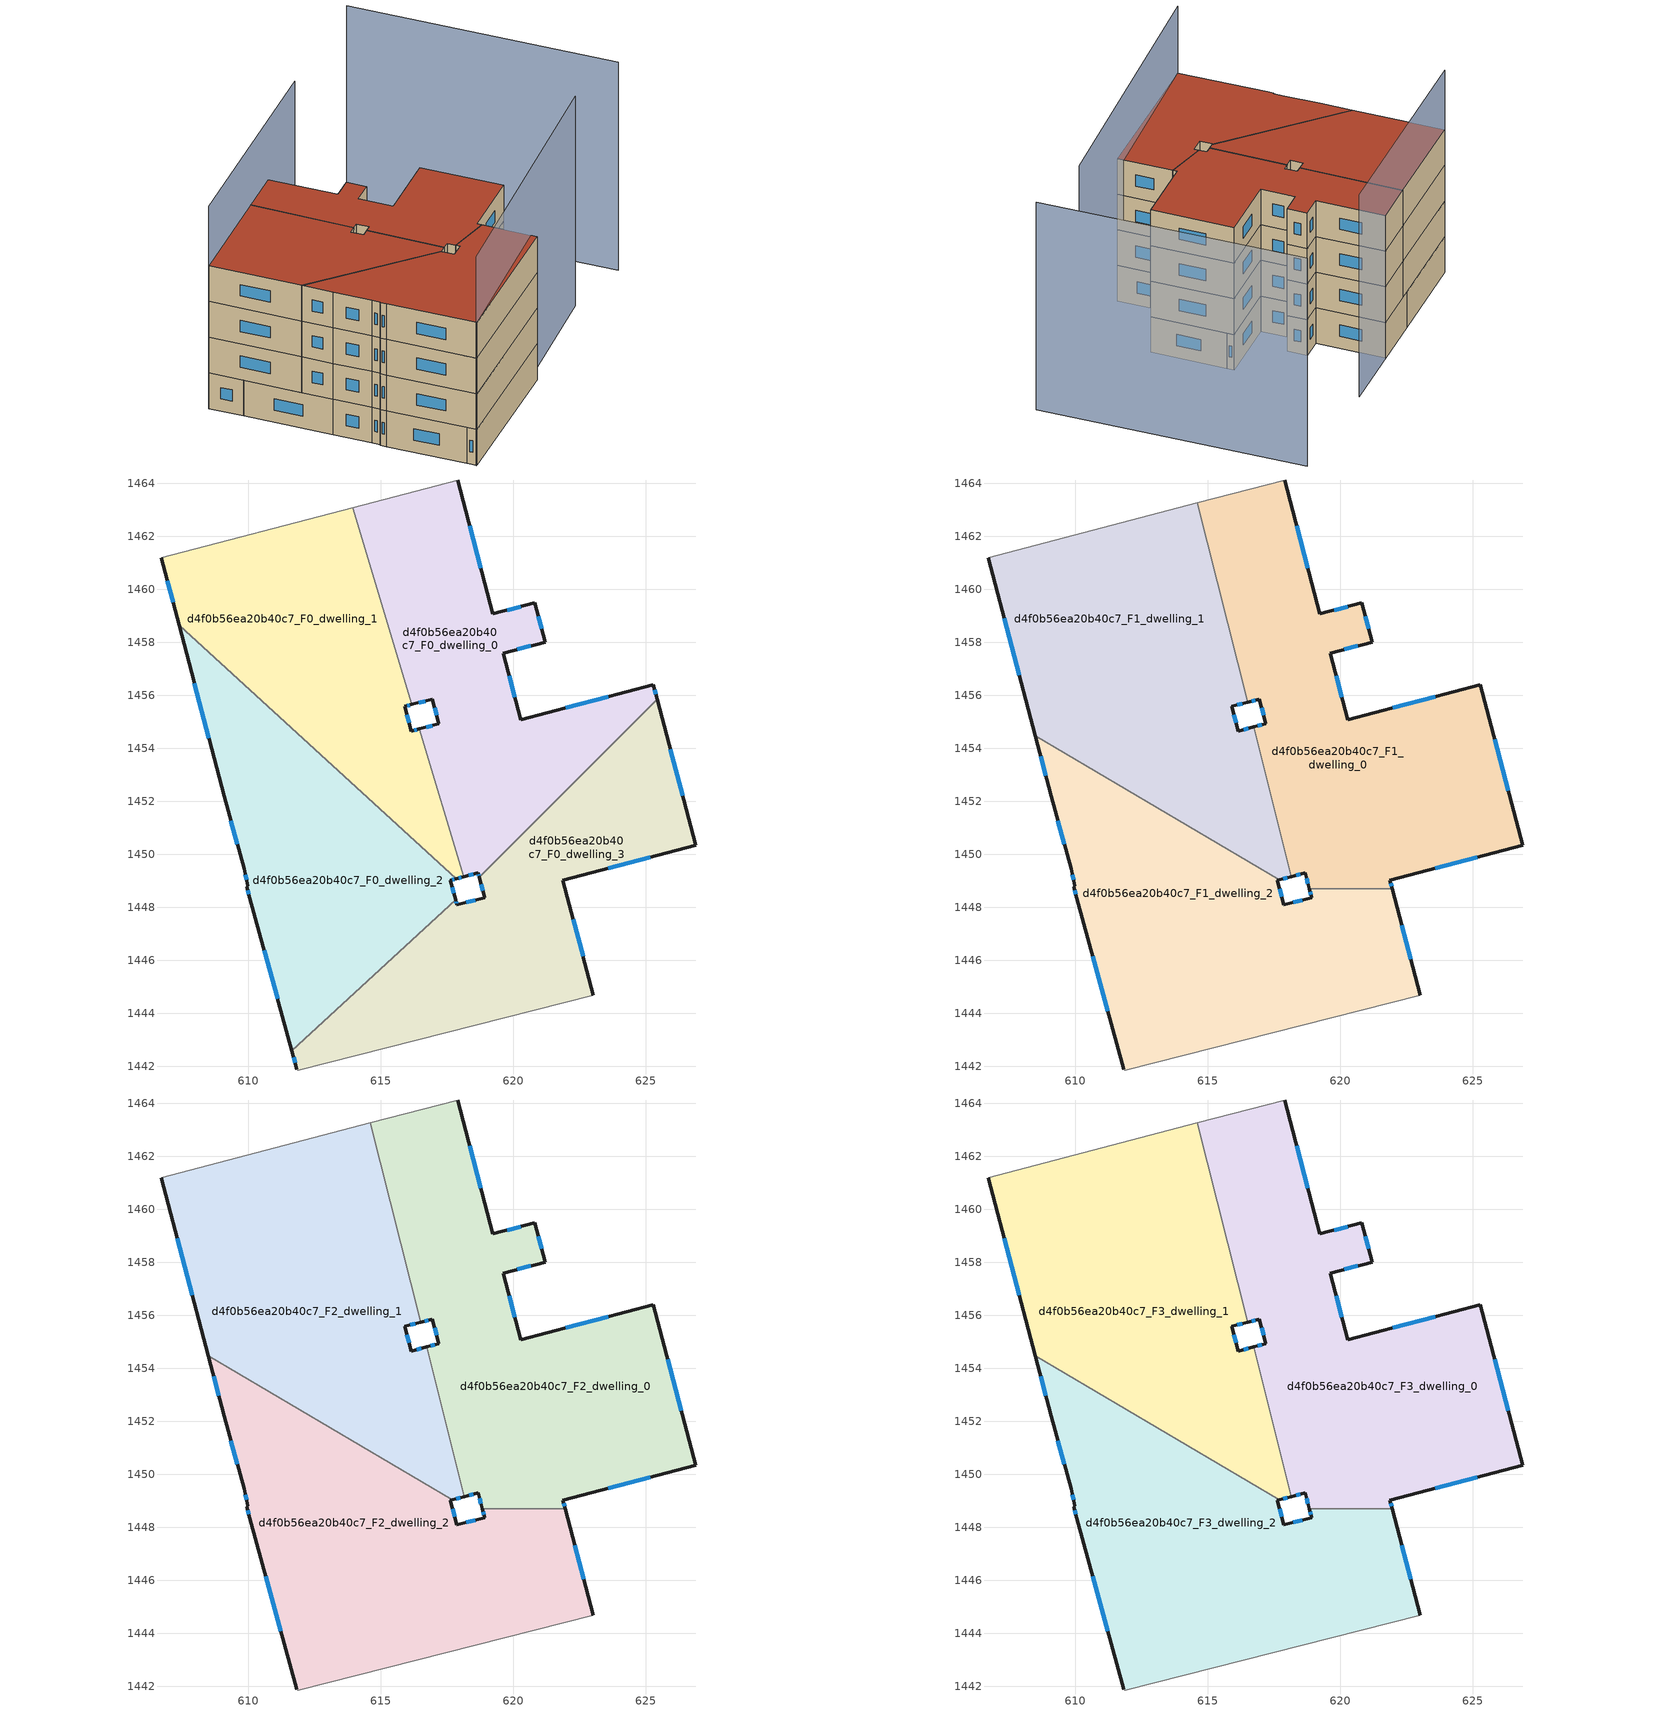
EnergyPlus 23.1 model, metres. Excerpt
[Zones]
d4f0b56ea20b40c7_F0_dwelling_0
 floor ground (EU_floor_Construction): 620.82,1459.49 621.2,1458.01 619.62,1457.59 620.29,1455.08 625.29,1456.4 625.44,1455.85 618.72,1449.13 618.68,1449.29 618.14,1449.15 616.46,1454.73 617.2,1454.93 616.95,1455.85 616.18,1455.66 613.94,1463.08 617.91,1464.13 619.24,1459.07 z0
 wall outside (EU_wall_Construction): 625.44,1455.85 625.29,1456.4 620.29,1455.08 619.62,1457.59 621.2,1458.01 620.82,1459.49 619.24,1459.07 617.91,1464.13 / 618.14,1449.15 618.68,1449.29 618.72,1449.13 / 616.18,1455.66 616.95,1455.85 617.2,1454.93 616.46,1454.73 z0:3
 wall adiabatic (EU_wall_Construction): 617.91,1464.13 613.94,1463.08 z0:3
 wall to d4f0b56ea20b40c7_F0_dwelling_3 (EU_wall_Construction): 618.72,1449.13 625.44,1455.85 z0:3
 wall to d4f0b56ea20b40c7_F0_dwelling_1 (EU_wall_Construction): 616.46,1454.73 618.14,1449.15 / 613.94,1463.08 616.18,1455.66 z0:3
 window (EU_Window_Construction): 620.28,1459.35 619.78,1459.21 / 621.07,1458.51 620.95,1458.99 / 620.16,1457.73 620.67,1457.86 / 620.06,1455.93 619.85,1456.74 / 623.59,1455.95 621.99,1455.53 / 625.39,1456.04 625.34,1456.21 / 618.69,1449.24 618.71,1449.19 / 618.32,1449.2 618.49,1449.25 / 616.95,1454.86 616.71,1454.8 / 617.04,1455.54 617.12,1455.24 / 616.44,1455.72 616.69,1455.79 / 618.78,1460.79 618.36,1462.41 z1.02:1.98
d4f0b56ea20b40c7_F0_dwelling_1
 floor ground (EU_floor_Construction): 613.94,1463.08 616.18,1455.66 615.91,1455.58 616.15,1454.65 616.46,1454.73 618.14,1449.15 617.86,1449.08 607.39,1458.65 606.72,1461.18 z0
 wall outside (EU_wall_Construction): 616.46,1454.73 616.15,1454.65 615.91,1455.58 616.18,1455.66 / 617.86,1449.08 618.14,1449.15 / 606.72,1461.18 607.39,1458.65 z0:3
 wall adiabatic (EU_wall_Construction): 613.94,1463.08 606.72,1461.18 z0:3
 wall to d4f0b56ea20b40c7_F0_dwelling_2 (EU_wall_Construction): 607.39,1458.65 617.86,1449.08 z0:3
 window (EU_Window_Construction): 616,1455.61 616.09,1455.63 / 616.07,1454.97 615.99,1455.27 / 616.36,1454.7 616.26,1454.68 / 617.95,1449.1 618.04,1449.13 / 606.95,1460.32 607.16,1459.51 z1.02:1.98
d4f0b56ea20b40c7_F0_dwelling_2
 floor ground (EU_floor_Construction): 617.86,1449.08 617.63,1449.02 617.83,1448.28 611.65,1442.58 610.06,1448.34 609.94,1448.78 609.99,1448.81 609.84,1449.45 609.09,1452.19 607.39,1458.65 z0
 wall outside (EU_wall_Construction): 607.39,1458.65 609.09,1452.19 609.84,1449.45 609.99,1448.81 609.94,1448.78 610.06,1448.34 611.65,1442.58 / 617.83,1448.28 617.63,1449.02 617.86,1449.08 z0:3
 wall to d4f0b56ea20b40c7_F0_dwelling_3 (EU_wall_Construction): 611.65,1442.58 617.83,1448.28 z0:3
 window (EU_Window_Construction): 609.89,1449.23 609.94,1449.03 / 609.35,1451.26 609.59,1450.38 / 607.97,1456.45 608.51,1454.39 / 617.71,1449.04 617.78,1449.06 / 617.76,1448.53 617.7,1448.76 / 610.6,1446.38 611.11,1444.54 / 609.98,1448.63 610.02,1448.49 z1.02:1.98
d4f0b56ea20b40c7_F0_dwelling_3
 floor ground (EU_floor_Construction): 625.44,1455.85 626.89,1450.34 621.88,1449.02 623.03,1444.67 611.89,1441.86 611.84,1441.89 611.65,1442.58 617.83,1448.28 617.88,1448.09 618.92,1448.36 618.72,1449.13 z0
 wall outside (EU_wall_Construction): 623.03,1444.67 621.88,1449.02 626.89,1450.34 625.44,1455.85 / 611.65,1442.58 611.84,1441.89 / 618.72,1449.13 618.92,1448.36 617.88,1448.09 617.83,1448.28 z0:3
 wall adiabatic (EU_wall_Construction): 611.84,1441.89 611.89,1441.86 623.03,1444.67 z0:3
 window (EU_Window_Construction): 622.64,1446.15 622.27,1447.54 / 611.71,1442.35 611.77,1442.12 / 617.86,1448.15 617.85,1448.21 / 618.57,1448.27 618.23,1448.18 / 618.79,1448.87 618.85,1448.62 / 626.39,1452.21 625.93,1453.97 / 623.59,1449.47 625.18,1449.89 z1.02:1.98
d4f0b56ea20b40c7_F1_dwelling_0
 floor to d4f0b56ea20b40c7_F0_dwelling_0 (EU_floor_Construction): 620.82,1459.49 621.2,1458.01 619.62,1457.59 620.29,1455.08 625.29,1456.4 625.44,1455.85 618.72,1449.13 618.68,1449.29 618.16,1449.16 616.74,1454.81 617.2,1454.93 616.95,1455.85 616.5,1455.74 614.61,1463.26 617.9,1464.13 619.24,1459.07 z3
 floor to d4f0b56ea20b40c7_F0_dwelling_3 (EU_floor_Construction): 625.44,1455.85 626.89,1450.34 621.88,1449.02 621.97,1448.69 618.84,1448.69 618.72,1449.13 z3
 wall outside (EU_wall_Construction): 621.97,1448.69 621.88,1449.02 626.89,1450.34 625.29,1456.4 620.29,1455.08 619.62,1457.59 621.2,1458.01 620.82,1459.49 619.24,1459.07 617.91,1464.13 / 618.16,1449.16 618.68,1449.29 618.84,1448.69 / 616.51,1455.74 616.95,1455.85 617.2,1454.93 616.74,1454.81 z3:6
 wall adiabatic (EU_wall_Construction): 617.91,1464.13 614.61,1463.26 z3:6
 wall to d4f0b56ea20b40c7_F1_dwelling_2 (EU_wall_Construction): 618.84,1448.69 621.97,1448.69 z3:6
 wall to d4f0b56ea20b40c7_F1_dwelling_1 (EU_wall_Construction): 614.61,1463.26 616.51,1455.74 / 616.74,1454.81 618.16,1449.16 z3:6
 window (EU_Window_Construction): 620.28,1459.35 619.78,1459.21 / 621.07,1458.51 620.95,1458.99 / 620.16,1457.73 620.67,1457.86 / 620.06,1455.93 619.85,1456.74 / 623.59,1455.95 621.99,1455.53 / 626.35,1452.4 625.84,1454.34 / 623.59,1449.47 625.18,1449.89 / 621.94,1448.8 621.91,1448.91 / 618.73,1449.09 618.78,1448.9 / 618.34,1449.2 618.5,1449.25 / 617.04,1454.89 616.9,1454.85 / 617.04,1455.54 617.12,1455.24 / 616.66,1455.78 616.8,1455.81 / 618.78,1460.79 618.36,1462.41 z4.02:4.98
d4f0b56ea20b40c7_F1_dwelling_1
 floor to d4f0b56ea20b40c7_F0_dwelling_0 (EU_floor_Construction): 616.74,1454.81 618.16,1449.16 618.14,1449.15 616.46,1454.73 z3; 614.61,1463.26 616.5,1455.74 616.18,1455.66 613.94,1463.08 z3
 floor to d4f0b56ea20b40c7_F0_dwelling_1 (EU_floor_Construction): 613.94,1463.08 616.18,1455.66 615.91,1455.58 616.15,1454.65 616.46,1454.73 618.14,1449.15 617.86,1449.08 607.39,1458.65 606.72,1461.18 z3
 floor to d4f0b56ea20b40c7_F0_dwelling_2 (EU_floor_Construction): 617.86,1449.08 617.7,1449.03 608.49,1454.48 607.39,1458.65 z3
 wall outside (EU_wall_Construction): 616.74,1454.81 616.15,1454.65 615.91,1455.58 616.51,1455.74 / 617.7,1449.03 618.16,1449.16 / 606.72,1461.18 608.49,1454.48 z3:6
 wall adiabatic (EU_wall_Construction): 614.61,1463.26 606.72,1461.18 z3:6
 wall to d4f0b56ea20b40c7_F1_dwelling_2 (EU_wall_Construction): 608.49,1454.48 617.7,1449.03 z3:6
 window (EU_Window_Construction): 616.11,1455.64 616.3,1455.69 / 616.07,1454.97 615.99,1455.27 / 616.54,1454.75 616.35,1454.7 / 617.86,1449.08 618,1449.12 / 607.32,1458.9 607.89,1456.76 z4.02:4.98
d4f0b56ea20b40c7_F1_dwelling_2
 floor to d4f0b56ea20b40c7_F0_dwelling_3 (EU_floor_Construction): 621.97,1448.69 623.03,1444.67 611.89,1441.86 611.84,1441.89 611.65,1442.58 617.83,1448.28 617.88,1448.09 618.92,1448.36 618.84,1448.69 z3
 floor to d4f0b56ea20b40c7_F0_dwelling_2 (EU_floor_Construction): 617.7,1449.03 617.63,1449.02 617.83,1448.28 611.65,1442.58 610.06,1448.34 609.94,1448.78 609.99,1448.81 609.84,1449.45 609.09,1452.19 608.49,1454.48 z3
 wall outside (EU_wall_Construction): 608.49,1454.48 609.09,1452.19 609.84,1449.45 609.99,1448.81 609.94,1448.78 610.06,1448.34 611.84,1441.89 / 618.84,1448.69 618.92,1448.36 617.88,1448.09 617.63,1449.02 617.7,1449.03 / 623.03,1444.67 621.97,1448.69 z3:6
 wall adiabatic (EU_wall_Construction): 611.84,1441.89 611.89,1441.86 623.03,1444.67 z3:6
 window (EU_Window_Construction): 610.67,1446.15 611.23,1444.08 / 609.98,1448.63 610.02,1448.49 / 609.89,1449.23 609.94,1449.03 / 609.35,1451.26 609.59,1450.38 / 608.7,1453.7 608.89,1452.97 / 617.79,1448.41 617.72,1448.7 / 618.57,1448.27 618.23,1448.18 / 618.87,1448.58 618.89,1448.47 / 622.67,1446.04 622.33,1447.32 z4.02:4.98
d4f0b56ea20b40c7_F2_dwelling_0
 floor to d4f0b56ea20b40c7_F1_dwelling_0 (EU_floor_Construction): 620.82,1459.49 621.2,1458.01 619.62,1457.59 620.29,1455.08 625.29,1456.4 626.89,1450.34 621.88,1449.02 621.97,1448.69 618.84,1448.69 618.68,1449.29 618.16,1449.16 616.74,1454.81 617.2,1454.93 616.95,1455.85 616.5,1455.74 614.61,1463.26 617.9,1464.13 619.24,1459.07 z6
 wall outside (EU_wall_Construction): 621.97,1448.69 621.88,1449.02 626.89,1450.34 625.29,1456.4 620.29,1455.08 619.62,1457.59 621.2,1458.01 620.82,1459.49 619.24,1459.07 617.91,1464.13 / 618.16,1449.16 618.68,1449.29 618.84,1448.69 / 616.51,1455.74 616.95,1455.85 617.2,1454.93 616.74,1454.81 z6:9
 wall adiabatic (EU_wall_Construction): 617.91,1464.13 614.61,1463.26 z6:9
 wall to d4f0b56ea20b40c7_F2_dwelling_2 (EU_wall_Construction): 618.84,1448.69 621.97,1448.69 z6:9
 wall to d4f0b56ea20b40c7_F2_dwelling_1 (EU_wall_Construction): 614.61,1463.26 616.51,1455.74 / 616.74,1454.81 618.16,1449.16 z6:9
 window (EU_Window_Construction): 620.28,1459.35 619.78,1459.21 / 621.07,1458.51 620.95,1458.99 / 620.16,1457.73 620.67,1457.86 / 620.06,1455.93 619.85,1456.74 / 623.59,1455.95 621.99,1455.53 / 626.35,1452.4 625.84,1454.34 / 623.59,1449.47 625.18,1449.89 / 621.94,1448.8 621.91,1448.91 / 618.73,1449.09 618.78,1448.9 / 618.34,1449.2 618.5,1449.25 / 617.04,1454.89 616.9,1454.85 / 617.04,1455.54 617.12,1455.24 / 616.66,1455.78 616.8,1455.81 / 618.78,1460.79 618.36,1462.41 z7.02:7.98
d4f0b56ea20b40c7_F2_dwelling_1
 floor to d4f0b56ea20b40c7_F1_dwelling_1 (EU_floor_Construction): 614.61,1463.26 616.5,1455.74 615.91,1455.58 616.15,1454.65 616.74,1454.81 618.16,1449.16 617.7,1449.03 608.49,1454.48 606.72,1461.18 z6
 wall outside (EU_wall_Construction): 616.74,1454.81 616.15,1454.65 615.91,1455.58 616.51,1455.74 / 617.7,1449.03 618.16,1449.16 / 606.72,1461.18 608.49,1454.48 z6:9
 wall adiabatic (EU_wall_Construction): 614.61,1463.26 606.72,1461.18 z6:9
 wall to d4f0b56ea20b40c7_F2_dwelling_2 (EU_wall_Construction): 608.49,1454.48 617.7,1449.03 z6:9
 window (EU_Window_Construction): 616.11,1455.64 616.3,1455.69 / 616.07,1454.97 615.99,1455.27 / 616.54,1454.75 616.35,1454.7 / 617.86,1449.08 618,1449.12 / 607.32,1458.9 607.89,1456.76 z7.02:7.98
d4f0b56ea20b40c7_F2_dwelling_2
 floor to d4f0b56ea20b40c7_F1_dwelling_2 (EU_floor_Construction): 621.97,1448.69 623.03,1444.67 611.89,1441.86 611.84,1441.89 610.06,1448.34 609.94,1448.78 609.99,1448.81 609.84,1449.45 609.09,1452.19 608.49,1454.48 617.7,1449.03 617.63,1449.02 617.88,1448.09 618.92,1448.36 618.84,1448.69 z6
 wall outside (EU_wall_Construction): 608.49,1454.48 609.09,1452.19 609.84,1449.45 609.99,1448.81 609.94,1448.78 610.06,1448.34 611.84,1441.89 / 618.84,1448.69 618.92,1448.36 617.88,1448.09 617.63,1449.02 617.7,1449.03 / 623.03,1444.67 621.97,1448.69 z6:9
 wall adiabatic (EU_wall_Construction): 611.84,1441.89 611.89,1441.86 623.03,1444.67 z6:9
 window (EU_Window_Construction): 610.67,1446.15 611.23,1444.08 / 609.98,1448.63 610.02,1448.49 / 609.89,1449.23 609.94,1449.03 / 609.35,1451.26 609.59,1450.38 / 608.7,1453.7 608.89,1452.97 / 617.79,1448.41 617.72,1448.7 / 618.57,1448.27 618.23,1448.18 / 618.87,1448.58 618.89,1448.47 / 622.67,1446.04 622.33,1447.32 z7.02:7.98
d4f0b56ea20b40c7_F3_dwelling_0
 floor to d4f0b56ea20b40c7_F2_dwelling_0 (EU_floor_Construction): 620.82,1459.49 621.2,1458.01 619.62,1457.59 620.29,1455.08 625.29,1456.4 626.89,1450.34 621.88,1449.02 621.97,1448.69 618.84,1448.69 618.68,1449.29 618.16,1449.16 616.74,1454.81 617.2,1454.93 616.95,1455.85 616.5,1455.74 614.61,1463.26 617.9,1464.13 619.24,1459.07 z9
 wall outside (EU_wall_Construction): 621.97,1448.69 621.88,1449.02 626.89,1450.34 625.29,1456.4 620.29,1455.08 619.62,1457.59 621.2,1458.01 620.82,1459.49 619.24,1459.07 617.91,1464.13 / 618.16,1449.16 618.68,1449.29 618.84,1448.69 / 616.51,1455.74 616.95,1455.85 617.2,1454.93 616.74,1454.81 z9:12
 wall adiabatic (EU_wall_Construction): 617.91,1464.13 614.61,1463.26 z9:12
 wall to d4f0b56ea20b40c7_F3_dwelling_2 (EU_wall_Construction): 618.84,1448.69 621.97,1448.69 z9:12
 wall to d4f0b56ea20b40c7_F3_dwelling_1 (EU_wall_Construction): 614.61,1463.26 616.51,1455.74 / 616.74,1454.81 618.16,1449.16 z9:12
 window (EU_Window_Construction): 620.28,1459.35 619.78,1459.21 / 621.07,1458.51 620.95,1458.99 / 620.16,1457.73 620.67,1457.86 / 620.06,1455.93 619.85,1456.74 / 623.59,1455.95 621.99,1455.53 / 626.35,1452.4 625.84,1454.34 / 623.59,1449.47 625.18,1449.89 / 621.94,1448.8 621.91,1448.91 / 618.73,1449.09 618.78,1448.9 / 618.34,1449.2 618.5,1449.25 / 617.04,1454.89 616.9,1454.85 / 617.04,1455.54 617.12,1455.24 / 616.66,1455.78 616.8,1455.81 / 618.78,1460.79 618.36,1462.41 z10.02:10.98
 roof outside (EU_roof_Construction): 626.89,1450.34 625.29,1456.4 620.29,1455.08 619.62,1457.59 621.2,1458.01 620.82,1459.49 619.24,1459.07 617.91,1464.13 614.61,1463.26 616.51,1455.74 616.95,1455.85 617.2,1454.93 616.74,1454.81 618.16,1449.16 618.68,1449.29 618.84,1448.69 621.97,1448.69 621.88,1449.02 z12
d4f0b56ea20b40c7_F3_dwelling_1
 floor to d4f0b56ea20b40c7_F2_dwelling_1 (EU_floor_Construction): 614.61,1463.26 616.5,1455.74 615.91,1455.58 616.15,1454.65 616.74,1454.81 618.16,1449.16 617.7,1449.03 608.49,1454.48 606.72,1461.18 z9
 wall outside (EU_wall_Construction): 616.74,1454.81 616.15,1454.65 615.91,1455.58 616.51,1455.74 / 617.7,1449.03 618.16,1449.16 / 606.72,1461.18 608.49,1454.48 z9:12
 wall adiabatic (EU_wall_Construction): 614.61,1463.26 606.72,1461.18 z9:12
 wall to d4f0b56ea20b40c7_F3_dwelling_2 (EU_wall_Construction): 608.49,1454.48 617.7,1449.03 z9:12
 window (EU_Window_Construction): 616.11,1455.64 616.3,1455.69 / 616.07,1454.97 615.99,1455.27 / 616.54,1454.75 616.35,1454.7 / 617.86,1449.08 618,1449.12 / 607.32,1458.9 607.89,1456.76 z10.02:10.98
 roof outside (EU_roof_Construction): 618.16,1449.16 616.74,1454.81 616.15,1454.65 615.91,1455.58 616.51,1455.74 614.61,1463.26 606.72,1461.18 608.49,1454.48 617.7,1449.03 z12
d4f0b56ea20b40c7_F3_dwelling_2
 floor to d4f0b56ea20b40c7_F2_dwelling_2 (EU_floor_Construction): 621.97,1448.69 623.03,1444.67 611.89,1441.86 611.84,1441.89 610.06,1448.34 609.94,1448.78 609.99,1448.81 609.84,1449.45 609.09,1452.19 608.49,1454.48 617.7,1449.03 617.63,1449.02 617.88,1448.09 618.92,1448.36 618.84,1448.69 z9
 wall outside (EU_wall_Construction): 608.49,1454.48 609.09,1452.19 609.84,1449.45 609.99,1448.81 609.94,1448.78 610.06,1448.34 611.84,1441.89 / 618.84,1448.69 618.92,1448.36 617.88,1448.09 617.63,1449.02 617.7,1449.03 / 623.03,1444.67 621.97,1448.69 z9:12
 wall adiabatic (EU_wall_Construction): 611.84,1441.89 611.89,1441.86 623.03,1444.67 z9:12
 window (EU_Window_Construction): 610.67,1446.15 611.23,1444.08 / 609.98,1448.63 610.02,1448.49 / 609.89,1449.23 609.94,1449.03 / 609.35,1451.26 609.59,1450.38 / 608.7,1453.7 608.89,1452.97 / 617.79,1448.41 617.72,1448.7 / 618.57,1448.27 618.23,1448.18 / 618.87,1448.58 618.89,1448.47 / 622.67,1446.04 622.33,1447.32 z10.02:10.98
 roof outside (EU_roof_Construction): 623.03,1444.67 621.97,1448.69 618.84,1448.69 618.92,1448.36 617.88,1448.09 617.63,1449.02 617.7,1449.03 608.49,1454.48 609.09,1452.19 609.84,1449.45 609.99,1448.81 609.94,1448.78 610.06,1448.34 611.84,1441.89 611.89,1441.86 z12
shading: 611.75,1441.82 632.08,1447.9 z0:17.6; 622.91,1465.44 606.72,1461.18 z0:17; 637.43,1448.06 632.11,1467.56 z0:17.5
[Building]
EU S2 Campaign: North Axis=0; Terrain=City; Solar Distribution=FullExterior
[Site:Location]
Vienna: Latitude=48; Longitude=16.5; Time Zone=1; Elevation=183
[SizingPeriod:WeatherFileDays]
AnnualSizingPeriod: Begin Month=1; Begin Day of Month=1; End Month=12; End Day of Month=31; Day of Week for Start Day=Monday; Use Weather File Daylight Saving Period=No; Use Weather File Rain and Snow Indicators=No
[MATERIAL]
EU_InternalMass_Material: Roughness=MediumRough; Thickness=0.1; Conductivity=1; Density=1800; Specific Heat=900; Thermal Absorptance=0.9; Solar Absorptance=0.7; Visible Absorptance=0.7
[MATERIAL:NOMASS] Roughness=MediumRough; Thermal Absorptance=0.9; Solar Absorptance=0.7; Visible Absorptance=0.7
Name | Thermal Resistance
EU_wall_NoMass | 0.942466
EU_roof_NoMass | 0.551687
EU_floor_NoMass | 0.66527
[WINDOWMATERIAL:SIMPLEGLAZINGSYSTEM]
EU_Window_SimpleGlazing: UFactor=2.03367; Solar Heat Gain Coefficient=0.65; Visible Transmittance=0.65
[CONSTRUCTION]
EU_wall_Construction: EU_wall_NoMass
EU_roof_Construction: EU_roof_NoMass
EU_floor_Construction: EU_floor_NoMass
EU_Window_Construction: EU_Window_SimpleGlazing
EU_InternalMass_Construction: EU_InternalMass_Material
[ZONE] Type=1; Multiplier=1; Ceiling Height=autocalculate; Floor Area=autocalculate; Part of Total Floor Area=Yes
Name | Volume
d4f0b56ea20b40c7_F0_dwelling_0 | 198.61
d4f0b56ea20b40c7_F1_dwelling_0 | 264.806
d4f0b56ea20b40c7_F2_dwelling_0; d4f0b56ea20b40c7_F3_dwelling_0 | 264.814
d4f0b56ea20b40c7_F0_dwelling_1 | 198.628
d4f0b56ea20b40c7_F1_dwelling_1 | 264.828
d4f0b56ea20b40c7_F2_dwelling_1; d4f0b56ea20b40c7_F3_dwelling_1 | 264.831
d4f0b56ea20b40c7_F0_dwelling_2 | 198.612
d4f0b56ea20b40c7_F1_dwelling_2 | 264.805
d4f0b56ea20b40c7_F2_dwelling_2; d4f0b56ea20b40c7_F3_dwelling_2 | 264.809
d4f0b56ea20b40c7_F0_dwelling_3 | 198.596
[INTERNALMASS] Construction=EU_InternalMass_Construction
Name | Zone or ZoneList | Surface Area
d4f0b56ea20b40c7_F0_dwelling_0_EU_InternalMass | d4f0b56ea20b40c7_F0_dwelling_0 | 66.2029
d4f0b56ea20b40c7_F0_dwelling_1_EU_InternalMass | d4f0b56ea20b40c7_F0_dwelling_1 | 66.2092
d4f0b56ea20b40c7_F0_dwelling_2_EU_InternalMass | d4f0b56ea20b40c7_F0_dwelling_2 | 66.2038
d4f0b56ea20b40c7_F0_dwelling_3_EU_InternalMass | d4f0b56ea20b40c7_F0_dwelling_3 | 66.1987
d4f0b56ea20b40c7_F1_dwelling_0_EU_InternalMass | d4f0b56ea20b40c7_F1_dwelling_0 | 88.2712
d4f0b56ea20b40c7_F1_dwelling_1_EU_InternalMass | d4f0b56ea20b40c7_F1_dwelling_1 | 88.2771
d4f0b56ea20b40c7_F1_dwelling_2_EU_InternalMass | d4f0b56ea20b40c7_F1_dwelling_2 | 88.2702
d4f0b56ea20b40c7_F2_dwelling_0_EU_InternalMass | d4f0b56ea20b40c7_F2_dwelling_0 | 88.2712
d4f0b56ea20b40c7_F2_dwelling_1_EU_InternalMass | d4f0b56ea20b40c7_F2_dwelling_1 | 88.2771
d4f0b56ea20b40c7_F2_dwelling_2_EU_InternalMass | d4f0b56ea20b40c7_F2_dwelling_2 | 88.2702
d4f0b56ea20b40c7_F3_dwelling_0_EU_InternalMass | d4f0b56ea20b40c7_F3_dwelling_0 | 88.2712
d4f0b56ea20b40c7_F3_dwelling_1_EU_InternalMass | d4f0b56ea20b40c7_F3_dwelling_1 | 88.2771
d4f0b56ea20b40c7_F3_dwelling_2_EU_InternalMass | d4f0b56ea20b40c7_F3_dwelling_2 | 88.2702
[OTHEREQUIPMENT] Fuel Type=Electricity; Design Level Calculation Method=Watts/Area; Power per Zone Floor Area=1; Fraction Latent=0; Fraction Radiant=0; Fraction Lost=0; Carbon Dioxide Generation Rate=0; EndUse Subcategory=EU_Step8_InternalGains
Name | Zone or ZoneList or Space or SpaceList | Schedule
EU_Step8_InternalGain_d4f0b56ea20b40c7_F0_dwelling_0_f000 | d4f0b56ea20b40c7_F0_dwelling_0 | EU_Step8_GainSchedule_d4f0b56ea20b40c7_F0_dwelling_0_f000
EU_Step8_InternalGain_d4f0b56ea20b40c7_F0_dwelling_1_f000 | d4f0b56ea20b40c7_F0_dwelling_1 | EU_Step8_GainSchedule_d4f0b56ea20b40c7_F0_dwelling_1_f000
EU_Step8_InternalGain_d4f0b56ea20b40c7_F0_dwelling_2_f000 | d4f0b56ea20b40c7_F0_dwelling_2 | EU_Step8_GainSchedule_d4f0b56ea20b40c7_F0_dwelling_2_f000
EU_Step8_InternalGain_d4f0b56ea20b40c7_F0_dwelling_3_f000 | d4f0b56ea20b40c7_F0_dwelling_3 | EU_Step8_GainSchedule_d4f0b56ea20b40c7_F0_dwelling_3_f000
EU_Step8_InternalGain_d4f0b56ea20b40c7_F1_dwelling_0_f000 | d4f0b56ea20b40c7_F1_dwelling_0 | EU_Step8_GainSchedule_d4f0b56ea20b40c7_F1_dwelling_0_f000
EU_Step8_InternalGain_d4f0b56ea20b40c7_F1_dwelling_1_f000 | d4f0b56ea20b40c7_F1_dwelling_1 | EU_Step8_GainSchedule_d4f0b56ea20b40c7_F1_dwelling_1_f000
EU_Step8_InternalGain_d4f0b56ea20b40c7_F1_dwelling_2_f000 | d4f0b56ea20b40c7_F1_dwelling_2 | EU_Step8_GainSchedule_d4f0b56ea20b40c7_F1_dwelling_2_f000
EU_Step8_InternalGain_d4f0b56ea20b40c7_F2_dwelling_0_f000 | d4f0b56ea20b40c7_F2_dwelling_0 | EU_Step8_GainSchedule_d4f0b56ea20b40c7_F2_dwelling_0_f000
EU_Step8_InternalGain_d4f0b56ea20b40c7_F2_dwelling_1_f000 | d4f0b56ea20b40c7_F2_dwelling_1 | EU_Step8_GainSchedule_d4f0b56ea20b40c7_F2_dwelling_1_f000
EU_Step8_InternalGain_d4f0b56ea20b40c7_F2_dwelling_2_f000 | d4f0b56ea20b40c7_F2_dwelling_2 | EU_Step8_GainSchedule_d4f0b56ea20b40c7_F2_dwelling_2_f000
EU_Step8_InternalGain_d4f0b56ea20b40c7_F3_dwelling_0_f000 | d4f0b56ea20b40c7_F3_dwelling_0 | EU_Step8_GainSchedule_d4f0b56ea20b40c7_F3_dwelling_0_f000
EU_Step8_InternalGain_d4f0b56ea20b40c7_F3_dwelling_1_f000 | d4f0b56ea20b40c7_F3_dwelling_1 | EU_Step8_GainSchedule_d4f0b56ea20b40c7_F3_dwelling_1_f000
EU_Step8_InternalGain_d4f0b56ea20b40c7_F3_dwelling_2_f000 | d4f0b56ea20b40c7_F3_dwelling_2 | EU_Step8_GainSchedule_d4f0b56ea20b40c7_F3_dwelling_2_f000
[ZONEVENTILATION:DESIGNFLOWRATE] Schedule=EU_AlwaysOn; Design Flow Rate Calculation Method=AirChanges/Hour; Air Changes per Hour=0.530523; Ventilation Type=Natural; Fan Pressure Rise=0; Fan Total Efficiency=1; Constant Term Coefficient=1; Temperature Term Coefficient=0; Velocity Term Coefficient=0; Velocity Squared Term Coefficient=0; Minimum Indoor Temperature=-100; Maximum Indoor Temperature=100; Delta Temperature=-100; Minimum Outdoor Temperature=-100; Maximum Outdoor Temperature=100; Maximum Wind Speed=40
Name | Zone or ZoneList or Space or SpaceList
EU_ConstantAir_d4f0b56ea20b40c7_F0_dwelling_0 | d4f0b56ea20b40c7_F0_dwelling_0
EU_ConstantAir_d4f0b56ea20b40c7_F0_dwelling_1 | d4f0b56ea20b40c7_F0_dwelling_1
EU_ConstantAir_d4f0b56ea20b40c7_F0_dwelling_2 | d4f0b56ea20b40c7_F0_dwelling_2
EU_ConstantAir_d4f0b56ea20b40c7_F0_dwelling_3 | d4f0b56ea20b40c7_F0_dwelling_3
EU_ConstantAir_d4f0b56ea20b40c7_F1_dwelling_0 | d4f0b56ea20b40c7_F1_dwelling_0
EU_ConstantAir_d4f0b56ea20b40c7_F1_dwelling_1 | d4f0b56ea20b40c7_F1_dwelling_1
EU_ConstantAir_d4f0b56ea20b40c7_F1_dwelling_2 | d4f0b56ea20b40c7_F1_dwelling_2
EU_ConstantAir_d4f0b56ea20b40c7_F2_dwelling_0 | d4f0b56ea20b40c7_F2_dwelling_0
EU_ConstantAir_d4f0b56ea20b40c7_F2_dwelling_1 | d4f0b56ea20b40c7_F2_dwelling_1
EU_ConstantAir_d4f0b56ea20b40c7_F2_dwelling_2 | d4f0b56ea20b40c7_F2_dwelling_2
EU_ConstantAir_d4f0b56ea20b40c7_F3_dwelling_0 | d4f0b56ea20b40c7_F3_dwelling_0
EU_ConstantAir_d4f0b56ea20b40c7_F3_dwelling_1 | d4f0b56ea20b40c7_F3_dwelling_1
EU_ConstantAir_d4f0b56ea20b40c7_F3_dwelling_2 | d4f0b56ea20b40c7_F3_dwelling_2
[HVACTEMPLATE:THERMOSTAT] Constant Heating Setpoint=20; Constant Cooling Setpoint=50
EU_HeatOnly_d4f0b56ea20b40c7_F0_dwelling_0; EU_HeatOnly_d4f0b56ea20b40c7_F0_dwelling_1; EU_HeatOnly_d4f0b56ea20b40c7_F0_dwelling_2; EU_HeatOnly_d4f0b56ea20b40c7_F0_dwelling_3; EU_HeatOnly_d4f0b56ea20b40c7_F1_dwelling_0; EU_HeatOnly_d4f0b56ea20b40c7_F1_dwelling_1; EU_HeatOnly_d4f0b56ea20b40c7_F1_dwelling_2; EU_HeatOnly_d4f0b56ea20b40c7_F2_dwelling_0; EU_HeatOnly_d4f0b56ea20b40c7_F2_dwelling_1; EU_HeatOnly_d4f0b56ea20b40c7_F2_dwelling_2; EU_HeatOnly_d4f0b56ea20b40c7_F3_dwelling_0; EU_HeatOnly_d4f0b56ea20b40c7_F3_dwelling_1; EU_HeatOnly_d4f0b56ea20b40c7_F3_dwelling_2
[HVACTEMPLATE:ZONE:IDEALLOADSAIRSYSTEM] System Availability Schedule=EU_AlwaysOn; Maximum Heating Supply Air Temperature=50; Minimum Cooling Supply Air Temperature=13; Maximum Heating Supply Air Humidity Ratio=0.0156; Minimum Cooling Supply Air Humidity Ratio=0.0077; Heating Limit=NoLimit; Cooling Limit=NoLimit; Heating Availability Schedule=EU_AlwaysOn; Cooling Availability Schedule=EU_CoolingOff; Dehumidification Control Type=ConstantSensibleHeatRatio; Cooling Sensible Heat Ratio=0.7; Dehumidification Setpoint=60; Humidification Control Type=None; Humidification Setpoint=30; Outdoor Air Method=None; Outdoor Air Flow Rate per Person=0.00944; Outdoor Air Flow Rate per Zone Floor Area=0; Outdoor Air Flow Rate per Zone=0; Demand Controlled Ventilation Type=None; Outdoor Air Economizer Type=NoEconomizer; Heat Recovery Type=None; Sensible Heat Recovery Effectiveness=0.7; Latent Heat Recovery Effectiveness=0.65
Name | Template Thermostat
d4f0b56ea20b40c7_F0_dwelling_0 | EU_HeatOnly_d4f0b56ea20b40c7_F0_dwelling_0
d4f0b56ea20b40c7_F0_dwelling_1 | EU_HeatOnly_d4f0b56ea20b40c7_F0_dwelling_1
d4f0b56ea20b40c7_F0_dwelling_2 | EU_HeatOnly_d4f0b56ea20b40c7_F0_dwelling_2
d4f0b56ea20b40c7_F0_dwelling_3 | EU_HeatOnly_d4f0b56ea20b40c7_F0_dwelling_3
d4f0b56ea20b40c7_F1_dwelling_0 | EU_HeatOnly_d4f0b56ea20b40c7_F1_dwelling_0
d4f0b56ea20b40c7_F1_dwelling_1 | EU_HeatOnly_d4f0b56ea20b40c7_F1_dwelling_1
d4f0b56ea20b40c7_F1_dwelling_2 | EU_HeatOnly_d4f0b56ea20b40c7_F1_dwelling_2
d4f0b56ea20b40c7_F2_dwelling_0 | EU_HeatOnly_d4f0b56ea20b40c7_F2_dwelling_0
d4f0b56ea20b40c7_F2_dwelling_1 | EU_HeatOnly_d4f0b56ea20b40c7_F2_dwelling_1
d4f0b56ea20b40c7_F2_dwelling_2 | EU_HeatOnly_d4f0b56ea20b40c7_F2_dwelling_2
d4f0b56ea20b40c7_F3_dwelling_0 | EU_HeatOnly_d4f0b56ea20b40c7_F3_dwelling_0
d4f0b56ea20b40c7_F3_dwelling_1 | EU_HeatOnly_d4f0b56ea20b40c7_F3_dwelling_1
d4f0b56ea20b40c7_F3_dwelling_2 | EU_HeatOnly_d4f0b56ea20b40c7_F3_dwelling_2
[SIZING:ZONE] Zone Cooling Design Supply Air Temperature Input Method=SupplyAirTemperature; Zone Cooling Design Supply Air Temperature=13; Zone Heating Design Supply Air Temperature Input Method=SupplyAirTemperature; Zone Heating Design Supply Air Temperature=50; Zone Cooling Design Supply Air Humidity Ratio=0.008; Zone Heating Design Supply Air Humidity Ratio=0.008; Cooling Design Air Flow Method=DesignDay; Cooling Design Air Flow Rate=0; Cooling Minimum Air Flow per Zone Floor Area=0.000762; Cooling Minimum Air Flow=0; Cooling Minimum Air Flow Fraction=0.2; Heating Design Air Flow Method=DesignDay; Heating Design Air Flow Rate=0; Heating Maximum Air Flow per Zone Floor Area=0.002032; Heating Maximum Air Flow=0.141576; Heating Maximum Air Flow Fraction=0.3; Account for Dedicated Outdoor Air System=No; Dedicated Outdoor Air System Control Strategy=NeutralSupplyAir; Dedicated Outdoor Air Low Setpoint Temperature for Design=autosize; Dedicated Outdoor Air High Setpoint Temperature for Design=autosize; Zone Load Sizing Method=Sensible Load Only No Latent Load; Zone Latent Cooling Design Supply Air Humidity Ratio Input Method=HumidityRatioDifference; Zone Cooling Design Supply Air Humidity Ratio Difference=0.005; Zone Latent Heating Design Supply Air Humidity Ratio Input Method=HumidityRatioDifference; Zone Humidification Design Supply Air Humidity Ratio Difference=0.005
d4f0b56ea20b40c7_F0_dwelling_0; d4f0b56ea20b40c7_F0_dwelling_1; d4f0b56ea20b40c7_F0_dwelling_2; d4f0b56ea20b40c7_F0_dwelling_3; d4f0b56ea20b40c7_F1_dwelling_0; d4f0b56ea20b40c7_F1_dwelling_1; d4f0b56ea20b40c7_F1_dwelling_2; d4f0b56ea20b40c7_F2_dwelling_0; d4f0b56ea20b40c7_F2_dwelling_1; d4f0b56ea20b40c7_F2_dwelling_2; d4f0b56ea20b40c7_F3_dwelling_0; d4f0b56ea20b40c7_F3_dwelling_1; d4f0b56ea20b40c7_F3_dwelling_2
[SCHEDULE:CONSTANT]
Name | Hourly Value
EU_AlwaysOn | 1
EU_CoolingOff | 0
[SCHEDULE:FILE] Column Number=1; Rows to Skip at Top=0; Number of Hours of Data=8760; Column Separator=Comma; Interpolate to Timestep=No; Minutes per Item=60; Adjust Schedule for Daylight Savings=Yes
Name | File
EU_Step8_GainSchedule_d4f0b56ea20b40c7_F0_dwelling_0_f000 | ../../schedules/d4f0b56ea20b40c7/d4f0b56ea20b40c7_F0_dwelling_0_f000_gain.csv
EU_Step8_GainSchedule_d4f0b56ea20b40c7_F0_dwelling_1_f000 | ../../schedules/d4f0b56ea20b40c7/d4f0b56ea20b40c7_F0_dwelling_1_f000_gain.csv
EU_Step8_GainSchedule_d4f0b56ea20b40c7_F0_dwelling_2_f000 | ../../schedules/d4f0b56ea20b40c7/d4f0b56ea20b40c7_F0_dwelling_2_f000_gain.csv
EU_Step8_GainSchedule_d4f0b56ea20b40c7_F0_dwelling_3_f000 | ../../schedules/d4f0b56ea20b40c7/d4f0b56ea20b40c7_F0_dwelling_3_f000_gain.csv
EU_Step8_GainSchedule_d4f0b56ea20b40c7_F1_dwelling_0_f000 | ../../schedules/d4f0b56ea20b40c7/d4f0b56ea20b40c7_F1_dwelling_0_f000_gain.csv
EU_Step8_GainSchedule_d4f0b56ea20b40c7_F1_dwelling_1_f000 | ../../schedules/d4f0b56ea20b40c7/d4f0b56ea20b40c7_F1_dwelling_1_f000_gain.csv
EU_Step8_GainSchedule_d4f0b56ea20b40c7_F1_dwelling_2_f000 | ../../schedules/d4f0b56ea20b40c7/d4f0b56ea20b40c7_F1_dwelling_2_f000_gain.csv
EU_Step8_GainSchedule_d4f0b56ea20b40c7_F2_dwelling_0_f000 | ../../schedules/d4f0b56ea20b40c7/d4f0b56ea20b40c7_F2_dwelling_0_f000_gain.csv
EU_Step8_GainSchedule_d4f0b56ea20b40c7_F2_dwelling_1_f000 | ../../schedules/d4f0b56ea20b40c7/d4f0b56ea20b40c7_F2_dwelling_1_f000_gain.csv
EU_Step8_GainSchedule_d4f0b56ea20b40c7_F2_dwelling_2_f000 | ../../schedules/d4f0b56ea20b40c7/d4f0b56ea20b40c7_F2_dwelling_2_f000_gain.csv
EU_Step8_GainSchedule_d4f0b56ea20b40c7_F3_dwelling_0_f000 | ../../schedules/d4f0b56ea20b40c7/d4f0b56ea20b40c7_F3_dwelling_0_f000_gain.csv
EU_Step8_GainSchedule_d4f0b56ea20b40c7_F3_dwelling_1_f000 | ../../schedules/d4f0b56ea20b40c7/d4f0b56ea20b40c7_F3_dwelling_1_f000_gain.csv
EU_Step8_GainSchedule_d4f0b56ea20b40c7_F3_dwelling_2_f000 | ../../schedules/d4f0b56ea20b40c7/d4f0b56ea20b40c7_F3_dwelling_2_f000_gain.csv
